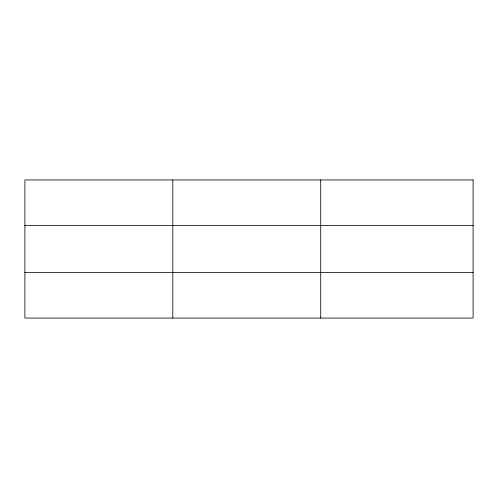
<?xml version="1.0" encoding="UTF-8"?>
<svg xmlns="http://www.w3.org/2000/svg" width="498" height="498" viewBox="0 0 498 498"><rect width="100%" height="100%" fill="white"/><g stroke="black" fill="none" stroke-linecap="round" stroke-linejoin="round"><path stroke-width="0.75" d="M172.806 318.06L172.806 179.94M320.712 318.06L320.712 179.94M24.9 225.519L473.1 225.519M24.9 272.481L473.1 272.481M473.1 179.94L473.1 318.06L24.9 318.06L24.9 179.94L473.1 179.94"/></g></svg>
